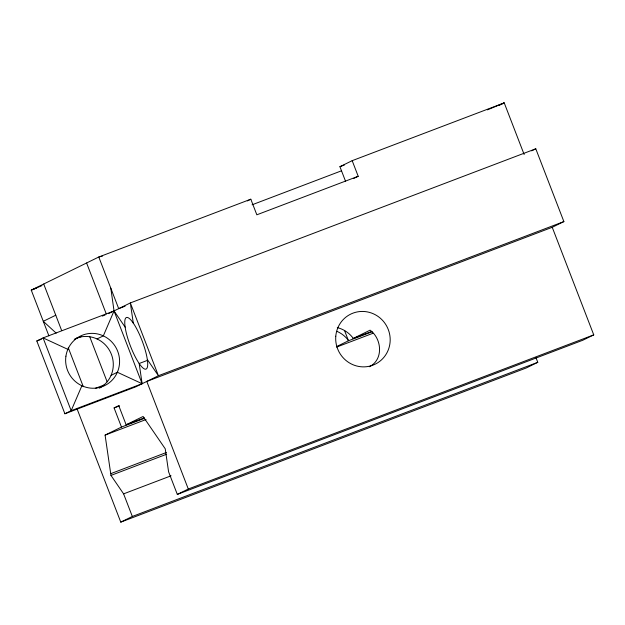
<?xml version="1.0" encoding="UTF-8"?>
<svg xmlns="http://www.w3.org/2000/svg" width="625" height="625" viewBox="0 0 625 625"><rect width="100%" height="100%" fill="white"/><g stroke="black" fill="none" stroke-linecap="round" stroke-linejoin="round"><path stroke-width="0.94" d="M81.891 385.742L71.172 410.687L64.891 413.766L36.805 340.984L43.086 337.898L114.039 310.93L125.141 327.125A27.586 6.391 69.2 0 0 144.336 368.906A27.586 6.391 69.2 0 0 139.234 333.93A27.586 6.391 69.2 0 0 125.141 327.125M110.812 288.203L114.039 310.93L103.328 335.867L97.039 338.945M369.336 366.727C383.672 359.805 381.977 338.789 370.102 330.164L353.148 338.477L352.32 337.148A27.867 27.102 63.9 0 0 337.312 327.625M48.898 335.852L31.25 290.117L98.773 257.008L250.82 199.203L256.836 214.805L358.203 176.273L352.18 160.672L504.227 102.875L524.148 154.508M247.312 200.922L250.82 199.203M345.602 181.422L339.922 166.688L352.18 160.672M43.719 284.016L55.758 315.211L43.289 321.312L56.164 333.133M499.031 105.422L504.227 102.875L487.406 109.867M353.82 178.422L358.203 176.273M108.539 313.625L130.344 302.93L535.789 148.797L563.883 221.586L552.234 227.297L146.789 381.43L188.297 489.008L177.312 494.398L168.586 471.797L165.234 448.797L143.086 416.469L126.133 424.781L118.75 405.648L114.094 407.93L121.477 427.062L105.086 435.102L110.969 475.406L123.602 493.859L132.328 516.461L120.773 522.125L77.297 409.453M531.633 150.836L535.789 148.797M111.078 375.344L117.367 372.258L142.125 383.711L139.18 363.516L147.383 360.398M336.414 346.68L348.492 340.758L372.164 331.758M536.031 357.805L537.773 362.32L526.227 367.984L120.773 522.125M552.234 227.297L593.75 334.875L582.758 340.258L177.312 494.398M41.977 285.617L31.25 290.117L36.656 288.062M339.922 166.688L344.461 164.961M252.086 204.797L341.352 170.867M125.078 306.219L118.703 308.641L98.773 257.008L102.469 256.094M36.805 340.984L41.352 339.258M102.297 316.086L105.031 315.047M74.25 339.258L81.43 336.531M95.305 388.352L104.273 384.938M563.883 221.586L158.43 375.719L135.844 386.797L64.891 413.766M114.094 407.93L119.555 405.859M126.133 424.781L144.344 417.859M353.148 338.477L371.352 331.555M121.477 427.062L144.234 418.414M105.086 435.102L146.055 419.523M336.648 347.07L373.062 333.227M110.711 473.68L166.383 452.5M110.969 475.406L166.633 454.234M123.602 493.859L171.055 475.805M188.297 489.008L593.75 334.875M132.328 516.461L537.773 362.32M67.852 349.352L43.086 337.898L71.172 410.687L142.125 383.711L114.039 310.93M147.328 359.523L158.43 375.719L130.344 302.93L133.289 323.125M89.586 336.359L107.133 381.797M344.625 330.742L348.492 340.758L347.664 339.438A27.867 27.102 63.9 0 0 336.906 331.328M86.602 263L106.305 314.016M55.758 315.211L61.664 330.57M68.281 347.758L83.297 386.695M76.391 338.156A27.586 26.828 63.9 0 1 110.703 352.688A27.586 26.828 63.9 0 1 99.438 388.156M335.781 336.227A27.867 27.102 63.9 0 0 374.539 364.492A27.867 27.102 63.9 0 0 378.492 316.75A27.867 27.102 63.9 0 0 335.781 336.227M65.922 356.195A27.586 26.828 63.9 0 0 102.539 386.539A27.586 26.828 63.9 0 0 109.367 339.68A27.586 26.828 63.9 0 0 65.922 356.195"/></g></svg>
